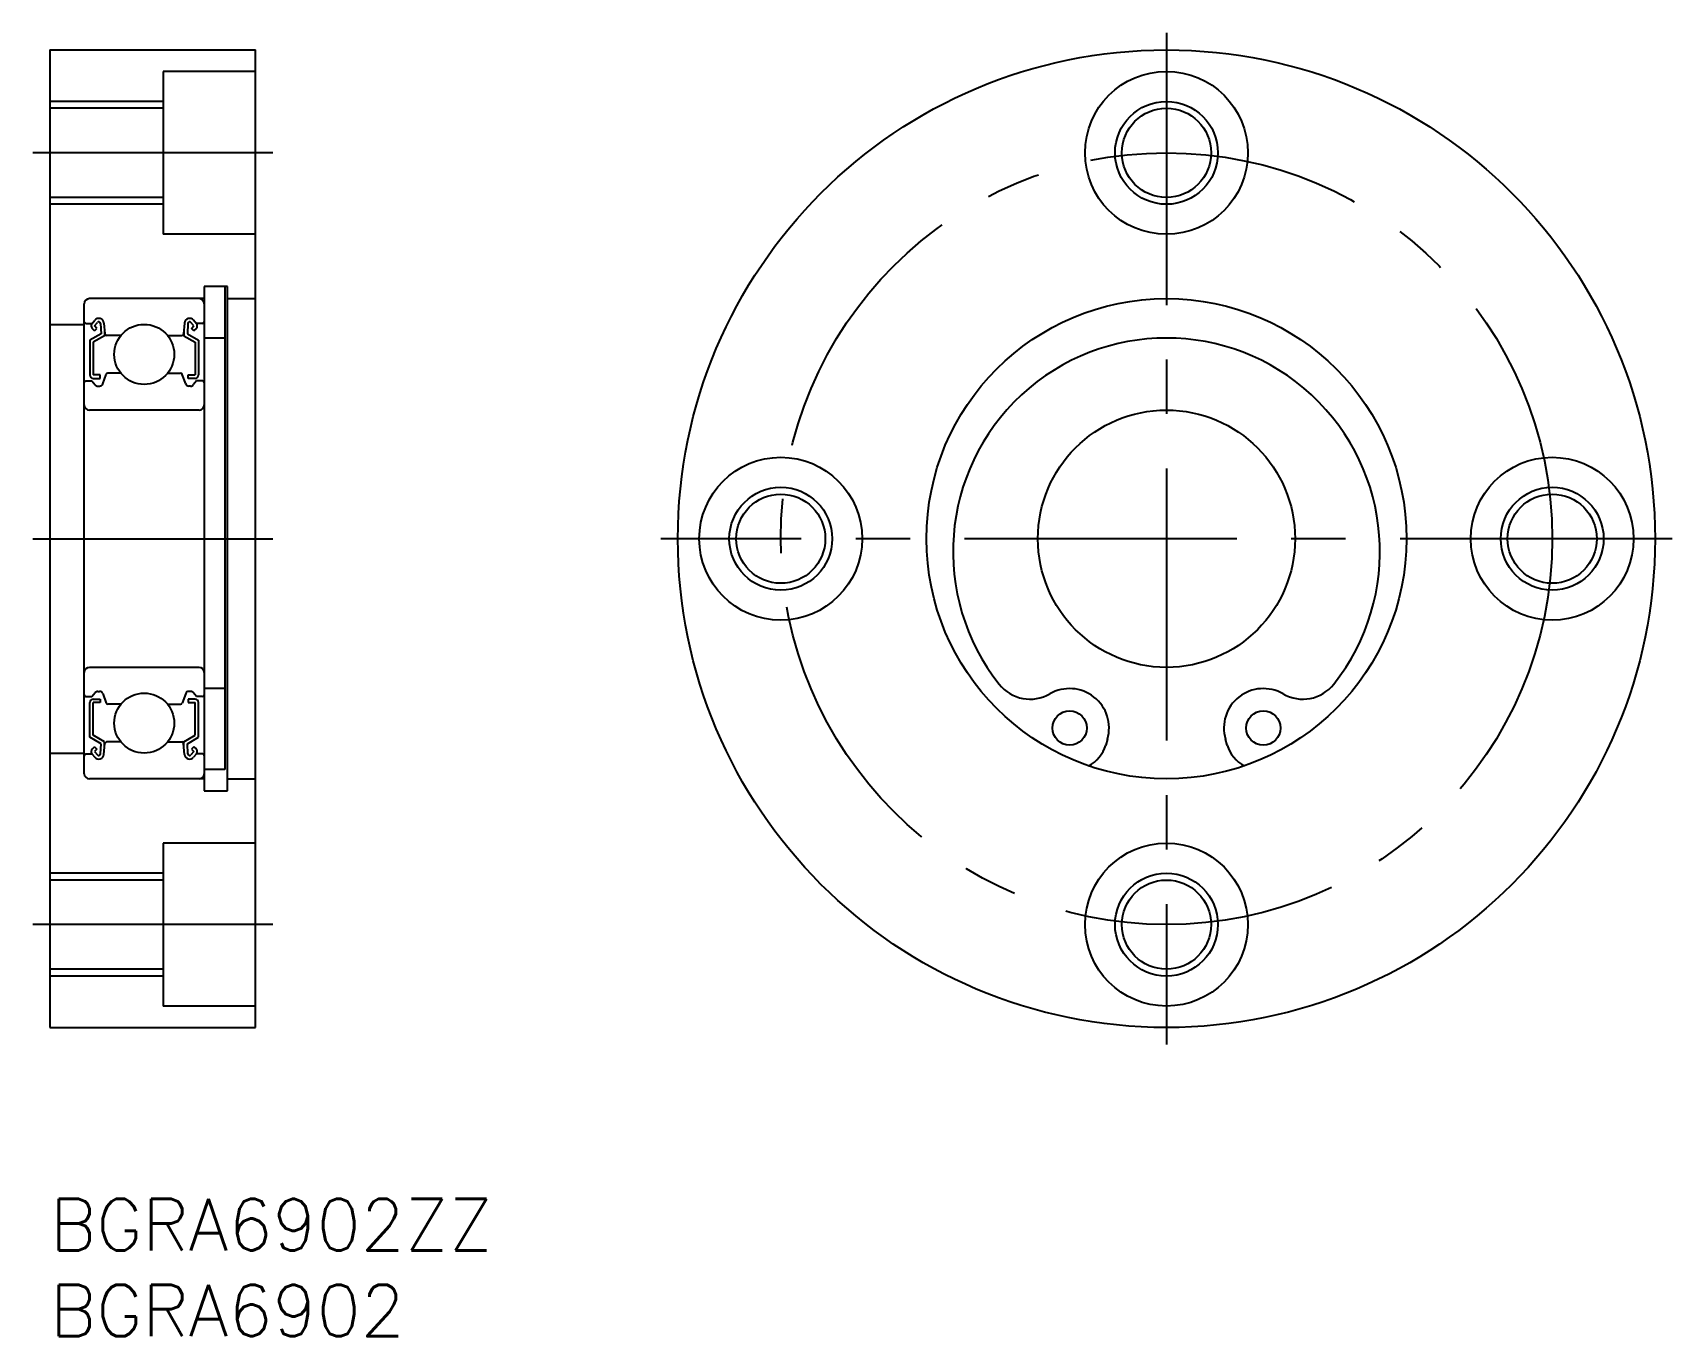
# Model space of a CAD drawing. Extents: x -1 to 94.6, y -8 to 68.
import ezdxf

# ---------------------------------------------------------------- set-up
doc = ezdxf.new("R2010")
doc.units = 0
doc.header["$LTSCALE"] = 0.5
doc.linetypes.add('CENTER', pattern=[50.8, 31.75, -6.35, 6.35, -6.35])
for name, color, linetype in [('MSM_CENTER', 1, 'CENTER'), ('MSM_CONTINUOUS', 7, 'CONTINUOUS'), ('MSM_NARROW', 5, 'CONTINUOUS'), ('MSM_PART_NUMBER', 7, 'CONTINUOUS')]:
    doc.layers.add(name, color=color, linetype=linetype)
doc.styles.get("Standard").update_dxf_attribs({"font": 'txt.shx', "height": 3, "bigfont": 'bigfont.shx'})

# ---------------------------------------------------------------- blocks, each defined once
blk = doc.blocks.new('*U4')
at = {"layer": 'MSM_PART_NUMBER'}
blk.add_text('BGRA6902ZZ', height=3, dxfattribs=at).set_placement((0, -3))
blk = doc.blocks.new('*U5')
at = {"layer": 'MSM_PART_NUMBER'}
blk.add_text('BGRA6902', height=3, dxfattribs=at).set_placement((0, -8))

msp = doc.modelspace()

# ---------------------------------------------------------------- linework, layer by layer
at = {"layer": 'MSM_CENTER'}
for p, q in [((65.13, 68), (65.13, 9)), ((13, 61), (-1, 61)), ((-1, 38.5), (13, 38.5)), ((94.63, 38.5), (35.63, 38.5)), ((13, 16), (-1, 16))]:
    msp.add_line(p, q, dxfattribs=at)
msp.add_circle((65.13, 38.5), 22.5, dxfattribs=at)
at = {"layer": 'MSM_CONTINUOUS'}
for p, q in [((0, 67), (0, 10)), ((0, 67), (12, 67)), ((12, 10), (12, 67)), ((6.6, 65.75), (6.6, 56.25)), ((12, 65.75), (6.6, 65.75)), ((6.6, 63.6), (0, 63.6)), ((6.6, 58.4), (0, 58.4)), ((12, 56.25), (6.6, 56.25)), ((10.35, 53.2, -0.7), (9, 53.2, -0.7)), ((9, 53.2), (9, 23.8)), ((10.2, 53.2), (10.2, 25.035)), ((10.35, 23.8, -0.1), (10.35, 53.2, -0.1)), ((2, 24.8), (2, 52.2)), ((9, 52.5), (2.3, 52.5)), ((10.35, 52.5), (12, 52.5)), ((0, 51), (2, 51)), ((2.1, 51.05), (2.46, 51.05)), ((2.448, 51.036), (2.619, 51.241)), ((2.602, 50.625), (2.46, 50.767)), ((2.602, 50.908), (2.772, 51.11)), ((2.743, 50.767), (2.602, 50.908)), ((2.602, 50.625), (2.743, 50.767)), ((2.948, 51.051), (2.981, 50.451)), ((3.148, 51.074), (3.203, 50.441)), ((3.181, 50.696), (3.181, 50.335)), ((7.852, 51.074), (7.797, 50.441)), ((7.819, 50.696), (7.819, 50.335)), ((8.052, 51.051), (8.019, 50.451)), ((8.398, 50.908), (8.228, 51.11)), ((8.257, 50.767), (8.398, 50.908)), ((8.398, 50.625), (8.257, 50.767)), ((8.552, 51.036), (8.381, 51.241)), ((8.398, 50.625), (8.54, 50.767)), ((8.9, 51.05), (8.54, 51.05)), ((2.981, 50.451), (2.331, 50.075)), ((2.331, 50.075), (2.331, 48.05)), ((3.181, 50.335), (2.531, 49.96)), ((2.531, 49.96), (2.531, 48.05)), ((4.139, 50.35), (3.303, 50.35)), ((6.861, 50.35), (7.697, 50.35)), ((7.819, 50.335), (8.469, 49.96)), ((8.019, 50.451), (8.669, 50.075)), ((8.469, 49.96), (8.469, 48.05)), ((8.669, 50.075), (8.669, 48.05)), ((10.2, 50.2, -0.7), (9, 50.2, -0.7)), ((2.931, 48.05), (2.531, 48.05)), ((2.531, 47.85), (2.931, 47.85)), ((2.931, 47.85), (2.931, 48.05)), ((3.079, 47.532), (3.28, 48.084)), ((4.139, 48.15), (3.374, 48.15)), ((6.861, 48.15), (7.626, 48.15)), ((7.921, 47.532), (7.72, 48.084)), ((8.069, 47.85), (8.069, 48.05)), ((8.069, 48.05), (8.469, 48.05)), ((8.469, 47.85), (8.069, 47.85)), ((2.1, 47.7), (2.45, 47.7)), ((2.45, 47.7), (2.642, 47.471)), ((2.795, 47.4), (2.891, 47.4)), ((8.205, 47.4), (8.109, 47.4)), ((8.55, 47.7), (8.358, 47.471)), ((8.9, 47.7), (8.55, 47.7)), ((8.7, 46), (2.3, 46)), ((8.7, 31), (2.3, 31)), ((10.2, 29.762, -0.7), (9, 29.762, -0.7)), ((2.1, 29.3), (2.45, 29.3)), ((2.331, 26.925), (2.331, 28.95)), ((2.45, 29.3), (2.642, 29.529)), ((2.531, 29.15), (2.931, 29.15)), ((2.531, 27.04), (2.531, 28.95)), ((2.931, 28.95), (2.531, 28.95)), ((2.795, 29.6), (2.891, 29.6)), ((2.931, 29.15), (2.931, 28.95)), ((3.079, 29.468), (3.28, 28.916)), ((4.139, 28.85), (3.374, 28.85)), ((6.861, 28.85), (7.626, 28.85)), ((7.921, 29.468), (7.72, 28.916)), ((8.069, 29.15), (8.069, 28.95)), ((8.469, 29.15), (8.069, 29.15)), ((8.069, 28.95), (8.469, 28.95)), ((8.205, 29.6), (8.109, 29.6)), ((8.55, 29.3), (8.358, 29.529)), ((8.469, 27.04), (8.469, 28.95)), ((8.9, 29.3), (8.55, 29.3)), ((8.669, 26.925), (8.669, 28.95)), ((2.981, 26.549), (2.331, 26.925)), ((3.181, 26.665), (2.531, 27.04)), ((7.819, 26.665), (8.469, 27.04)), ((8.019, 26.549), (8.669, 26.925)), ((61.687, 26.812), (61.586, 26.47)), ((68.675, 26.47), (68.574, 26.812)), ((0, 26), (2, 26)), ((2.1, 25.95), (2.46, 25.95)), ((2.448, 25.964), (2.619, 25.759)), ((2.602, 26.375), (2.46, 26.233)), ((2.602, 26.375), (2.743, 26.233)), ((2.743, 26.233), (2.602, 26.092)), ((2.602, 26.092), (2.772, 25.89)), ((2.948, 25.949), (2.981, 26.549)), ((3.148, 25.926), (3.203, 26.559)), ((3.181, 26.304), (3.181, 26.665)), ((4.139, 26.65), (3.303, 26.65)), ((3.93, 26.65), (3.93, 26.65)), ((6.861, 26.65), (7.697, 26.65)), ((7.852, 25.926), (7.797, 26.559)), ((7.819, 26.304), (7.819, 26.665)), ((8.052, 25.949), (8.019, 26.549)), ((8.398, 26.092), (8.228, 25.89)), ((8.398, 26.375), (8.257, 26.233)), ((8.257, 26.233), (8.398, 26.092)), ((8.552, 25.964), (8.381, 25.759)), ((8.398, 26.375), (8.54, 26.233)), ((8.9, 25.95), (8.54, 25.95)), ((10.2, 25.035, -0.7), (9, 25.035, -0.7)), ((9, 24.5), (2.3, 24.5)), ((10.35, 24.5), (12, 24.5)), ((9, 23.8, -0.7), (10.35, 23.8, -0.7)), ((6.6, 20.75), (6.6, 11.25)), ((12, 20.75), (6.6, 20.75)), ((6.6, 18.6), (0, 18.6)), ((6.6, 13.4), (0, 13.4)), ((12, 11.25), (6.6, 11.25)), ((0, 10), (12, 10))]:
    msp.add_line(p, q, dxfattribs=at)
for centre, radius in [((65.13, 38.5), 28.5), ((65.13, 61), 4.75), ((65.13, 61), 2.6), ((65.13, 38.5), 14), ((5.5, 49.25), 1.75), ((65.13, 38.5), 7.5), ((42.63, 38.5), 4.75), ((87.63, 38.5), 4.75), ((42.63, 38.5), 2.6), ((87.63, 38.5), 2.6), ((5.5, 27.75), 1.75), ((59.48, 27.462), 1), ((70.78, 27.462), 1), ((65.13, 16), 4.75), ((65.13, 16), 2.6)]:
    msp.add_circle(centre, radius, dxfattribs=at)
for centre, radius, start, end in [((2.3, 52.2), 0.3, 90, 180), ((8.7, 52.2), 0.3, 0, 90), ((2.1, 51.15), 0.1, 180, 270), ((2.602, 50.908), 0.2, 140.13638, 224.99798), ((2.849, 51.048), 0.3, 4.93473, 140.13638), ((2.849, 51.046), 0.1, 3.10166, 139.95027), ((8.151, 51.048), 0.3, 39.86362, 175.06527), ((8.151, 51.046), 0.1, 40.04973, 176.89834), ((8.398, 50.908), 0.2, 315.00202, 39.86362), ((8.9, 51.15), 0.1, 270, 0), ((3.303, 50.45), 0.1, 184.93473, 270), ((7.697, 50.45), 0.1, 270, 355.06527), ((65.13, 37.75), 12.45, 321.58898, 218.41102), ((2.531, 48.05), 0.2, 180, 270), ((3.374, 48.05), 0.1, 90, 159.99256), ((7.626, 48.05), 0.1, 20.00744, 90), ((8.469, 48.05), 0.2, 270, 0), ((2.1, 47.6), 0.1, 90, 180), ((2.795, 47.6), 0.2, 219.97717, 270), ((2.891, 47.6), 0.2, 270, 339.99256), ((8.109, 47.6), 0.2, 200.00744, 270), ((8.205, 47.6), 0.2, 270, 320.02283), ((8.9, 47.6), 0.1, 0, 90), ((2.3, 46.3), 0.3, 180, 270), ((8.7, 46.3), 0.3, 270, 0), ((2.3, 30.7), 0.3, 90, 180), ((8.7, 30.7), 0.3, 0, 90), ((57.177, 31.444), 2.3, 218.41102, 300.04713), ((59.48, 27.462), 2.3, 343.58289, 120.04713), ((70.78, 27.462), 2.3, 59.95287, 196.41711), ((73.084, 31.444), 2.3, 239.95287, 321.58898), ((2.1, 29.4), 0.1, 180, 270), ((2.531, 28.95), 0.2, 90, 180), ((2.795, 29.4), 0.2, 90, 140.02283), ((2.891, 29.4), 0.2, 20.00744, 90), ((3.374, 28.95), 0.1, 200.00744, 270), ((7.626, 28.95), 0.1, 270, 339.99256), ((8.109, 29.4), 0.2, 90, 159.99256), ((8.205, 29.4), 0.2, 39.97717, 90), ((8.469, 28.95), 0.2, 0, 90), ((8.9, 29.4), 0.1, 270, 0), ((2.1, 25.85), 0.1, 90, 180), ((2.602, 26.092), 0.2, 135.00202, 219.86362), ((2.849, 25.952), 0.3, 219.86362, 355.06527), ((2.849, 25.954), 0.1, 220.04973, 356.89834), ((3.303, 26.55), 0.1, 90, 175.06527), ((7.697, 26.55), 0.1, 4.93473, 90), ((8.151, 25.952), 0.3, 184.93473, 320.13638), ((8.151, 25.954), 0.1, 183.10166, 319.95027), ((8.398, 26.092), 0.2, 320.13638, 44.99798), ((8.9, 25.85), 0.1, 0, 90), ((59.667, 27.035), 2, 297.32736, 343.58289), ((70.594, 27.035), 2, 196.41711, 242.67264), ((2.3, 24.8), 0.3, 180, 270), ((8.7, 24.8), 0.3, 270, 0)]:
    msp.add_arc(centre, radius, start, end, dxfattribs=at)
at = {"layer": 'MSM_NARROW'}
for p, q in [((6.6, 64), (0, 64)), ((6.6, 58), (0, 58)), ((6.6, 19), (0, 19)), ((6.6, 13), (0, 13))]:
    msp.add_line(p, q, dxfattribs=at)
for centre in [(65.13, 61), (42.63, 38.5), (87.63, 38.5), (65.13, 16)]:
    msp.add_circle(centre, 3, dxfattribs=at)

# ---------------------------------------------------------------- block references
at = {"layer": 'MSM_CONTINUOUS'}
for name in ['*U4', '*U5']:
    msp.add_blockref(name, (0, 0), dxfattribs=at)

doc.saveas('drawing.dxf')
